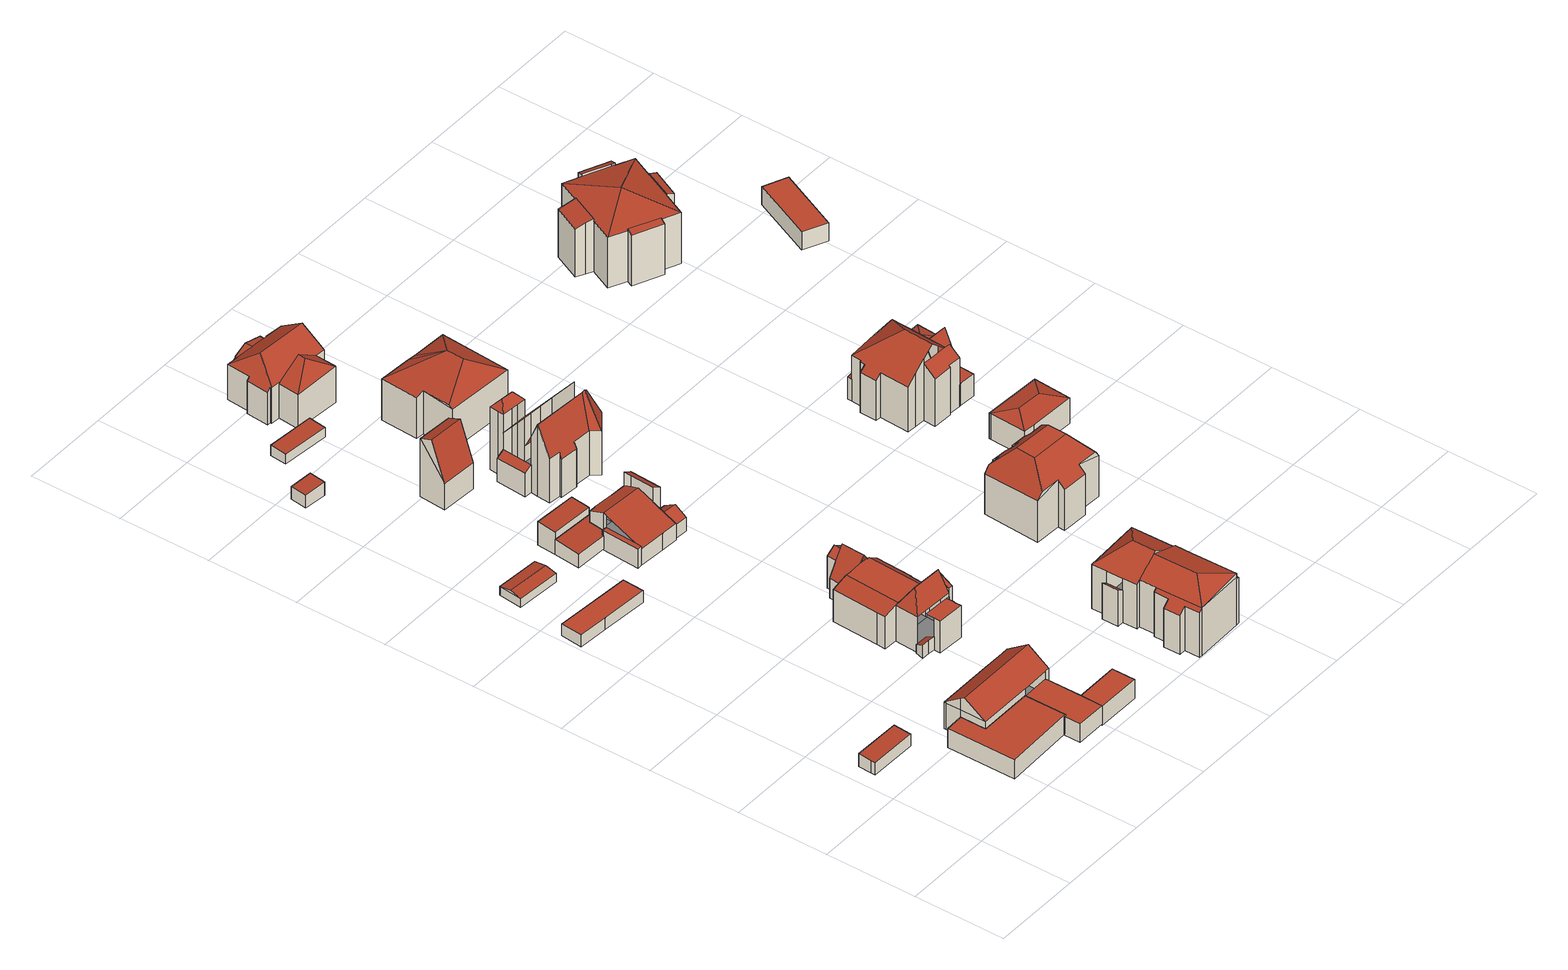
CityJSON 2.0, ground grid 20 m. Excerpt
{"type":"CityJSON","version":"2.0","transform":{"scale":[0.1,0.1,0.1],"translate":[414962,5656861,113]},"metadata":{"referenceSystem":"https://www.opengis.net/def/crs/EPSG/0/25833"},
"CityObjects":{
"building1":{"type":"Building","attributes":{"Dachtyp_tdc":"tdcPolyFlatRoof","Gemeindeschluessel":14612000,"Dachneigung":4.17,"QualitaetDacherkennung":68,"Geometrietyp2DReferenz":"3000","measuredHeight":3,"function":"31001_9998","roofType":"2100"},"geometry":[{"type":"Solid","lod":"2","boundaries":[[[[0,1,2,3]],[[1,4,5,2]],[[4,6,7,5]],[[6,8,9,7]],[[8,0,3,9]],[[8,6,4,1,0]],[[3,2,5,7,9]]]],"semantics":{"surfaces":[{"type":"WallSurface"},{"type":"RoofSurface"},{"type":"GroundSurface"}],"values":[[0,0,0,0,0,1,2]]}}]},
"building2":{"type":"Building","attributes":{"Dachtyp_tdc":"tdcPolyFlatRoof","Gemeindeschluessel":14612000,"Dachneigung":0,"QualitaetDacherkennung":62,"Geometrietyp2DReferenz":"3000","measuredHeight":4.45,"function":"31001_9998","roofType":"1000"},"geometry":[{"type":"Solid","lod":"2","boundaries":[[[[10,11,12,13]],[[11,14,15,12]],[[14,16,17,15]],[[16,18,19,17]],[[18,20,21,19]],[[20,22,23,21]],[[22,10,13,23]],[[22,20,18,16,14,11,10]],[[13,12,15,17,19,21,23]]]],"semantics":{"surfaces":[{"type":"WallSurface"},{"type":"RoofSurface"},{"type":"GroundSurface"}],"values":[[0,0,0,0,0,0,0,1,2]]}}]},
"building3":{"type":"Building","attributes":{"Gemeindeschluessel":14612000,"Geometrietyp2DReferenz":"3000","function":"31001_9998","roofType":"9999"},"children":["building3-1","building3-2"]},
"building3-1":{"type":"BuildingPart","attributes":{"Dachtyp_tdc":"tdcGableRoof","Dachneigung":34.93,"QualitaetDacherkennung":64,"Geometrietyp2DReferenz":"3000","measuredHeight":9.46,"roofType":"3100"},"parents":["building3"],"geometry":[{"type":"MultiSurface","lod":"2","boundaries":[[[24,25,26,27]],[[25,28,26]],[[29,30,31]],[[29,32,33,30]],[[32,34,35,33]],[[34,36,37,35]],[[36,38,39,37]],[[38,40,41,39]],[[40,42,43,41]],[[42,44,45,43]],[[44,24,27,45]],[[44,42,40,38,46,47,48,49]],[[25,24,49,48,32,29]],[[32,48,47,34]],[[44,49,24]],[[34,47,46,36]],[[36,46,38]],[[27,26,30,33,35,37,39,41,43,45]]],"semantics":{"surfaces":[{"type":"WallSurface"},{"type":"RoofSurface"},{"type":"GroundSurface"}],"values":[0,0,0,0,0,0,0,0,0,0,0,1,1,0,0,0,0,2]}}]},
"building3-2":{"type":"BuildingPart","attributes":{"Dachtyp_tdc":"tdcPolyFlatRoof","Dachneigung":0,"QualitaetDacherkennung":93,"Geometrietyp2DReferenz":"3000","measuredHeight":4.27,"roofType":"1000"},"parents":["building3"],"geometry":[{"type":"MultiSurface","lod":"2","boundaries":[[[28,50,51,26]],[[50,52,53,51]],[[52,54,55,53]],[[54,56,57,55]],[[56,58,59,57]],[[58,31,30,59]],[[31,58,56,54,52,50,28]],[[26,51,53,55,57,59,30]]],"semantics":{"surfaces":[{"type":"WallSurface"},{"type":"RoofSurface"},{"type":"GroundSurface"}],"values":[0,0,0,0,0,0,1,2]}}]},
"building4":{"type":"Building","attributes":{"Dachtyp_tdc":"tdcPolyFlatRoof","Gemeindeschluessel":14612000,"Dachneigung":0,"QualitaetDacherkennung":87,"Geometrietyp2DReferenz":"3000","measuredHeight":2.69,"function":"31001_9998","roofType":"1000"},"geometry":[{"type":"Solid","lod":"2","boundaries":[[[[60,61,62,63]],[[61,64,65,62]],[[64,66,67,65]],[[66,68,69,67]],[[68,60,63,69]],[[68,66,64,61,60]],[[63,62,65,67,69]]]],"semantics":{"surfaces":[{"type":"WallSurface"},{"type":"RoofSurface"},{"type":"GroundSurface"}],"values":[[0,0,0,0,0,1,2]]}}]},
"building5":{"type":"Building","attributes":{"Dachtyp_tdc":"tdcGableRoof","Gemeindeschluessel":14612000,"Dachneigung":10.11,"QualitaetDacherkennung":82,"Geometrietyp2DReferenz":"3000","measuredHeight":2.46,"function":"31001_9998","roofType":"3100"},"geometry":[{"type":"Solid","lod":"2","boundaries":[[[[70,71,72,73]],[[71,74,75,72]],[[74,76,77,75]],[[76,70,73,77]],[[74,71,78]],[[70,76,79]],[[71,70,79,78]],[[76,74,78,79]],[[73,72,75,77]]]],"semantics":{"surfaces":[{"type":"WallSurface"},{"type":"RoofSurface"},{"type":"GroundSurface"}],"values":[[0,0,0,0,0,0,1,1,2]]}}]},
"building6":{"type":"Building","attributes":{"Dachtyp_tdc":"tdcPolyFlatRoof","Gemeindeschluessel":14612000,"Dachneigung":0,"QualitaetDacherkennung":85,"Geometrietyp2DReferenz":"3000","measuredHeight":4.38,"function":"31001_9998","roofType":"1000"},"geometry":[{"type":"Solid","lod":"2","boundaries":[[[[80,81,82,83]],[[81,84,85,82]],[[84,86,87,85]],[[86,80,83,87]],[[86,84,81,80]],[[83,82,85,87]]]],"semantics":{"surfaces":[{"type":"WallSurface"},{"type":"RoofSurface"},{"type":"GroundSurface"}],"values":[[0,0,0,0,1,2]]}}]},
"building7":{"type":"Building","attributes":{"Dachtyp_tdc":"tdcPolyFlatRoof","Gemeindeschluessel":14612000,"Dachneigung":3.57,"QualitaetDacherkennung":89,"Geometrietyp2DReferenz":"3000","measuredHeight":3.24,"function":"31001_9998","roofType":"2100"},"geometry":[{"type":"Solid","lod":"2","boundaries":[[[[88,89,90,91]],[[89,92,93,90]],[[92,94,95,93]],[[94,88,91,95]],[[94,92,89,88]],[[91,90,93,95]]]],"semantics":{"surfaces":[{"type":"WallSurface"},{"type":"RoofSurface"},{"type":"GroundSurface"}],"values":[[0,0,0,0,1,2]]}}]},
"building8":{"type":"Building","attributes":{"Gemeindeschluessel":14612000,"Geometrietyp2DReferenz":"3000","function":"31001_9998","roofType":"9999"},"children":["building8-1","building8-2","building8-3","building8-4","building8-5","building8-6","building8-7"]},
"building8-1":{"type":"BuildingPart","attributes":{"Dachtyp_tdc":"tdcCutGableRoof","Dachneigung":1.58,"QualitaetDacherkennung":34,"Geometrietyp2DReferenz":"3000","measuredHeight":8.69,"roofType":"9999"},"parents":["building8"],"geometry":[{"type":"MultiSurface","lod":"2","boundaries":[[[96,97,98,99,100]],[[97,101,102,98]],[[101,103,104,102]],[[105,106,107,108]],[[105,109,110,106]],[[109,111,112,110]],[[111,113,114,112]],[[113,115,116,117,114]],[[113,111,109,105,108,118]],[[119,120,121,103,101,97,96,122]],[[118,119,122,123,124,115,113]],[[99,98,102,104,125,126,127,107,106,110,112,114,117,128]]],"semantics":{"surfaces":[{"type":"WallSurface"},{"type":"RoofSurface"},{"type":"GroundSurface"}],"values":[0,0,0,0,0,0,0,0,1,1,1,2]}}]},
"building8-2":{"type":"BuildingPart","attributes":{"Dachtyp_tdc":"tdcGableRoof","Dachneigung":57.01,"QualitaetDacherkennung":62,"Geometrietyp2DReferenz":"3000","measuredHeight":10.15,"roofType":"3100"},"parents":["building8"],"geometry":[{"type":"MultiSurface","lod":"2","boundaries":[[[116,124,129,130,131,132,133]],[[130,129,123,134,100,135,136,137,138,139]],[[140,137,136]],[[133,132,141]],[[142,143,144,145,146,99,128,117]],[[133,141,143,142]],[[140,136,145,144]],[[136,135,146,145]],[[135,100,99,146]],[[116,133,142,117]]],"semantics":{"surfaces":[{"type":"RoofSurface"},{"type":"WallSurface"},{"type":"GroundSurface"}],"values":[0,0,1,1,2,1,1,1,1,1]}}]},
"building8-3":{"type":"BuildingPart","attributes":{"Dachtyp_tdc":"tdcPolyFlatRoof","Dachneigung":0,"QualitaetDacherkennung":58,"Geometrietyp2DReferenz":"3000","measuredHeight":7.37,"roofType":"1000"},"parents":["building8"],"geometry":[{"type":"MultiSurface","lod":"2","boundaries":[[[147,148,149,150]],[[148,151,152,149]],[[151,153,154,152]],[[153,155,156,154]],[[155,157,158,156]],[[157,159,160,158]],[[159,161,162,163,160]],[[159,157,155,153,151,148,147,151,164,161]],[[163,165,152,150,149,152,154,156,158,160]]],"semantics":{"surfaces":[{"type":"WallSurface"},{"type":"RoofSurface"},{"type":"GroundSurface"}],"values":[0,0,0,0,0,0,0,1,2]}}]},
"building8-4":{"type":"BuildingPart","attributes":{"Dachtyp_tdc":"tdcGableRoof","Dachneigung":46.17,"QualitaetDacherkennung":55,"Geometrietyp2DReferenz":"3000","measuredHeight":10.86,"roofType":"3100"},"parents":["building8"],"geometry":[{"type":"MultiSurface","lod":"2","boundaries":[[[166,167,168,104,103]],[[167,169,170,168]],[[169,171,172,170]],[[171,173,149,172]],[[169,167,166,174,175]],[[175,176,173,171,169]],[[177,125,104,168,170,172,149,150]]],"semantics":{"surfaces":[{"type":"WallSurface"},{"type":"RoofSurface"},{"type":"GroundSurface"}],"values":[0,0,0,0,1,1,2]}}]},
"building8-5":{"type":"BuildingPart","attributes":{"Dachtyp_tdc":"tdcPolyFlatRoof","Dachneigung":29.43,"QualitaetDacherkennung":33,"Geometrietyp2DReferenz":"3000","measuredHeight":3,"roofType":"2100"},"parents":["building8"],"geometry":[{"type":"MultiSurface","lod":"2","boundaries":[[[162,178,179,163]],[[178,180,181,179]],[[180,182,183,181]],[[182,184,185,183]],[[186,184,182,180,178,162]],[[163,179,181,183,185,165]]],"semantics":{"surfaces":[{"type":"WallSurface"},{"type":"RoofSurface"},{"type":"GroundSurface"}],"values":[0,0,0,0,1,2]}}]},
"building8-6":{"type":"BuildingPart","attributes":{"Dachtyp_tdc":"tdcGableRoof","Dachneigung":37.96,"QualitaetDacherkennung":76,"Geometrietyp2DReferenz":"3000","measuredHeight":8.89,"roofType":"3100"},"parents":["building8"],"geometry":[{"type":"MultiSurface","lod":"2","boundaries":[[[187,188,189,143,141,132]],[[188,190,191,189]],[[190,192,137,140,144,191]],[[190,188,193]],[[188,187,131,194,193]],[[192,190,193,194,139]],[[143,189,191,144]]],"semantics":{"surfaces":[{"type":"WallSurface"},{"type":"RoofSurface"},{"type":"GroundSurface"}],"values":[0,0,0,0,1,1,2]}}]},
"building8-7":{"type":"BuildingPart","attributes":{"Dachtyp_tdc":"tdcFreeFormRoof","Dachneigung":57.65,"QualitaetDacherkennung":42,"Geometrietyp2DReferenz":"3000","measuredHeight":12.32,"roofType":"5000"},"parents":["building8"],"geometry":[{"type":"MultiSurface","lod":"2","boundaries":[[[195,108,107,185,184]],[[196,197,174,198,120,199,200,108]],[[196,108,195]],[[197,196,195,201,176]],[[185,107,127,126,125,177,150,152,165]]],"semantics":{"surfaces":[{"type":"WallSurface"},{"type":"RoofSurface"},{"type":"GroundSurface"}],"values":[0,1,1,1,2]}}]},
"building9":{"type":"Building","attributes":{"Dachtyp_tdc":"tdcPolyFlatRoof","Gemeindeschluessel":14612000,"Dachneigung":3.73,"QualitaetDacherkennung":80,"Geometrietyp2DReferenz":"3000","measuredHeight":3.45,"function":"31001_9998","roofType":"2100"},"geometry":[{"type":"Solid","lod":"2","boundaries":[[[[202,203,204,205]],[[203,206,207,204]],[[206,208,209,207]],[[208,210,211,209]],[[210,212,213,211]],[[212,214,215,213]],[[214,216,217,215]],[[216,202,205,217]],[[216,214,212,210,208,206,203,202]],[[205,204,207,209,211,213,215,217]]]],"semantics":{"surfaces":[{"type":"WallSurface"},{"type":"RoofSurface"},{"type":"GroundSurface"}],"values":[[0,0,0,0,0,0,0,0,1,2]]}}]},
"building10":{"type":"Building","attributes":{"Dachtyp_tdc":"tdcPolyFlatRoof","Gemeindeschluessel":14612000,"Dachneigung":4.4,"QualitaetDacherkennung":81,"Geometrietyp2DReferenz":"3000","measuredHeight":5.42,"function":"31001_9998","roofType":"2100"},"geometry":[{"type":"Solid","lod":"2","boundaries":[[[[218,219,220,221]],[[219,222,223,220]],[[222,224,225,223]],[[224,226,227,225]],[[226,218,221,227]],[[226,224,222,219,218]],[[221,220,223,225,227]]]],"semantics":{"surfaces":[{"type":"WallSurface"},{"type":"RoofSurface"},{"type":"GroundSurface"}],"values":[[0,0,0,0,0,1,2]]}}]},
"building11":{"type":"Building","attributes":{"Dachtyp_tdc":"tdcGableRoof","Gemeindeschluessel":14612000,"Dachneigung":69.95,"QualitaetDacherkennung":5,"Geometrietyp2DReferenz":"3000","measuredHeight":14.75,"function":"31001_9998","roofType":"3100"},"geometry":[{"type":"Solid","lod":"2","boundaries":[[[[228,229,230,231]],[[229,232,233,230]],[[232,234,235,233]],[[234,228,231,235]],[[232,229,236]],[[228,234,237]],[[229,228,237,236]],[[234,232,236,237]],[[231,230,233,235]]]],"semantics":{"surfaces":[{"type":"WallSurface"},{"type":"RoofSurface"},{"type":"GroundSurface"}],"values":[[0,0,0,0,0,0,1,1,2]]}}]},
"building12":{"type":"Building","attributes":{"Gemeindeschluessel":14612000,"Geometrietyp2DReferenz":"3000","function":"31001_9998","roofType":"9999"},"children":["building12-1","building12-2","building12-3","building12-4"]},
"building12-1":{"type":"BuildingPart","attributes":{"Dachtyp_tdc":"tdcPolyFlatRoof","Dachneigung":9.5,"QualitaetDacherkennung":57,"Geometrietyp2DReferenz":"3000","measuredHeight":3.45,"roofType":"2100"},"parents":["building12"],"geometry":[{"type":"MultiSurface","lod":"2","boundaries":[[[238,239,240,241]],[[242,243,244,245]],[[243,246,247,244]],[[246,238,241,247]],[[246,243,242,239,238]],[[241,240,245,244,247]]],"semantics":{"surfaces":[{"type":"WallSurface"},{"type":"RoofSurface"},{"type":"GroundSurface"}],"values":[0,0,0,0,1,2]}}]},
"building12-2":{"type":"BuildingPart","attributes":{"Dachtyp_tdc":"tdcPolyFlatRoof","Dachneigung":30.47,"QualitaetDacherkennung":80,"Geometrietyp2DReferenz":"3000","measuredHeight":9.43,"roofType":"2100"},"parents":["building12"],"geometry":[{"type":"MultiSurface","lod":"2","boundaries":[[[248,249,250,251,252]],[[253,254,255,256,257]],[[254,248,252,255]],[[254,253,249,248]],[[252,251,258,256,255]]],"semantics":{"surfaces":[{"type":"WallSurface"},{"type":"RoofSurface"},{"type":"GroundSurface"}],"values":[0,0,0,1,2]}}]},
"building12-3":{"type":"BuildingPart","attributes":{"Dachtyp_tdc":"tdcPolyFlatRoof","Dachneigung":0,"QualitaetDacherkennung":80,"Geometrietyp2DReferenz":"3000","measuredHeight":4.39,"roofType":"1000"},"parents":["building12"],"geometry":[{"type":"MultiSurface","lod":"2","boundaries":[[[259,260,261,262,263]],[[260,264,265,261]],[[264,266,267,265]],[[266,268,269,267]],[[266,264,260,259,270,268]],[[269,262,261,265,267]]],"semantics":{"surfaces":[{"type":"WallSurface"},{"type":"RoofSurface"},{"type":"GroundSurface"}],"values":[0,0,0,0,1,2]}}]},
"building12-4":{"type":"BuildingPart","attributes":{"Dachtyp_tdc":"tdcGableRoof","Dachneigung":21.69,"QualitaetDacherkennung":30,"Geometrietyp2DReferenz":"3000","measuredHeight":7.45,"roofType":"3100"},"parents":["building12"],"geometry":[{"type":"MultiSurface","lod":"2","boundaries":[[[271,272,273,274]],[[272,263,262,273]],[[275,276,277,269,268]],[[276,278,279,277]],[[278,280,245,279]],[[280,242,245]],[[281,257,256,240,239]],[[250,282,283,251]],[[282,271,274,283]],[[284,257,281,280,278,276]],[[276,275,270,263,272,271,282,250,284]],[[274,273,262,269,277,279,245,240,256,258,251,283]]],"semantics":{"surfaces":[{"type":"WallSurface"},{"type":"RoofSurface"},{"type":"GroundSurface"}],"values":[0,0,0,0,0,0,0,0,0,1,1,2]}}]},
"building13":{"type":"Building","attributes":{"Dachtyp_tdc":"tdcPolyFlatRoof","Gemeindeschluessel":14612000,"Dachneigung":3.1,"QualitaetDacherkennung":77,"Geometrietyp2DReferenz":"3000","measuredHeight":2.47,"function":"31001_9998","roofType":"2100"},"geometry":[{"type":"Solid","lod":"2","boundaries":[[[[285,286,287,288]],[[286,289,290,287]],[[289,291,292,290]],[[291,285,288,292]],[[291,289,286,285]],[[288,287,290,292]]]],"semantics":{"surfaces":[{"type":"WallSurface"},{"type":"RoofSurface"},{"type":"GroundSurface"}],"values":[[0,0,0,0,1,2]]}}]},
"building14":{"type":"Building","attributes":{"Dachtyp_tdc":"tdcFreeFormRoof","Gemeindeschluessel":14612000,"Dachneigung":33.37,"QualitaetDacherkennung":62,"Geometrietyp2DReferenz":"3000","measuredHeight":4.83,"function":"31001_9998","roofType":"5000"},"geometry":[{"type":"Solid","lod":"2","boundaries":[[[[293,294,251,283]],[[294,295,252,251]],[[295,296,297,252]],[[296,298,299,297]],[[298,293,283,299]],[[298,300,301,293]],[[300,296,295,294,301]],[[294,293,301]],[[298,296,300]],[[283,251,252,297,299]]]],"semantics":{"surfaces":[{"type":"WallSurface"},{"type":"RoofSurface"},{"type":"GroundSurface"}],"values":[[0,0,0,0,0,1,1,0,0,2]]}}]},
"building15":{"type":"Building","attributes":{"Gemeindeschluessel":14612000,"Geometrietyp2DReferenz":"3000","function":"31001_9998","roofType":"9999"},"children":["building15-1","building15-2","building15-3","building15-4"]},
"building15-1":{"type":"BuildingPart","attributes":{"Dachtyp_tdc":"tdcFreeFormRoof","Dachneigung":48.86,"QualitaetDacherkennung":4,"Geometrietyp2DReferenz":"3000","measuredHeight":16.45,"roofType":"5000"},"parents":["building15"],"geometry":[{"type":"MultiSurface","lod":"2","boundaries":[[[302,303,304,305]],[[303,306,307,304]],[[306,308,309,307]],[[308,310,311,312,309]],[[313,314,315]],[[313,302,305,314]],[[310,308,306,316]],[[306,303,317,316]],[[303,302,313,317]],[[313,310,316,317]],[[305,304,307,309,312,314]]],"semantics":{"surfaces":[{"type":"WallSurface"},{"type":"RoofSurface"},{"type":"GroundSurface"}],"values":[0,0,0,0,0,0,1,1,1,1,2]}}]},
"building15-2":{"type":"BuildingPart","attributes":{"Dachtyp_tdc":"tdcPolyFlatRoof","Dachneigung":51.3,"QualitaetDacherkennung":57,"Geometrietyp2DReferenz":"3000","measuredHeight":17.12,"roofType":"2100"},"parents":["building15"],"geometry":[{"type":"MultiSurface","lod":"2","boundaries":[[[311,318,319,312]],[[318,320,321,319]],[[320,322,323,321]],[[322,324,325,326,323]],[[324,322,320,318,311,315,327]],[[328,314,312,319,321,323,326]]],"semantics":{"surfaces":[{"type":"WallSurface"},{"type":"RoofSurface"},{"type":"GroundSurface"}],"values":[0,0,0,0,1,2]}}]},
"building15-3":{"type":"BuildingPart","attributes":{"Dachtyp_tdc":"tdcFreeFormRoof","Dachneigung":65.91,"QualitaetDacherkennung":10,"Geometrietyp2DReferenz":"3000","measuredHeight":17.34,"roofType":"5000"},"parents":["building15"],"geometry":[{"type":"MultiSurface","lod":"2","boundaries":[[[329,330,331,332]],[[330,333,334,331]],[[333,335,336,334]],[[335,337,338,339,336]],[[325,340,341,326]],[[340,342,343,341]],[[342,344,345,343]],[[344,346,347,345]],[[346,348,349,347]],[[348,350,351,349]],[[350,329,332,351]],[[346,344,352,353]],[[344,342,354,352]],[[342,340,354]],[[340,325,355,337,335,353,352,354]],[[335,333,330,329,350,348,346,353]],[[332,331,334,336,339,328,326,341,343,345,347,349,351]]],"semantics":{"surfaces":[{"type":"WallSurface"},{"type":"RoofSurface"},{"type":"GroundSurface"}],"values":[0,0,0,0,0,0,0,0,0,0,0,1,1,1,1,1,2]}}]},
"building15-4":{"type":"BuildingPart","attributes":{"Dachtyp_tdc":"tdcPolyFlatRoof","Dachneigung":30.26,"QualitaetDacherkennung":50,"Geometrietyp2DReferenz":"3000","measuredHeight":6.43,"roofType":"2100"},"parents":["building15"],"geometry":[{"type":"MultiSurface","lod":"2","boundaries":[[[356,357,358,359]],[[357,360,361,358]],[[360,362,314,361]],[[338,356,359,339]],[[338,363,362,360,357,356]],[[359,358,361,314,328,339]]],"semantics":{"surfaces":[{"type":"WallSurface"},{"type":"RoofSurface"},{"type":"GroundSurface"}],"values":[0,0,0,0,1,2]}}]},
"building16":{"type":"Building","attributes":{"Gemeindeschluessel":14612000,"Geometrietyp2DReferenz":"3000","function":"31001_9998","roofType":"9999"},"children":["building16-1","building16-2","building16-3","building16-4","building16-5"]},
"building16-1":{"type":"BuildingPart","attributes":{"Dachtyp_tdc":"tdcPolyFlatRoof","Dachneigung":37.05,"QualitaetDacherkennung":36,"Geometrietyp2DReferenz":"3000","measuredHeight":8.45,"roofType":"2100"},"parents":["building16"],"geometry":[{"type":"MultiSurface","lod":"2","boundaries":[[[364,365,366,367]],[[368,369,370,371]],[[369,364,367,370]],[[369,368,365,364]],[[367,366,371,370]]],"semantics":{"surfaces":[{"type":"WallSurface"},{"type":"RoofSurface"},{"type":"GroundSurface"}],"values":[0,0,0,1,2]}}]},
"building16-2":{"type":"BuildingPart","attributes":{"Dachtyp_tdc":"tdcFreeFormRoof","Dachneigung":55.13,"QualitaetDacherkennung":85,"Geometrietyp2DReferenz":"3000","measuredHeight":11.11,"roofType":"5000"},"parents":["building16"],"geometry":[{"type":"MultiSurface","lod":"2","boundaries":[[[372,373,374,375]],[[373,376,377,374]],[[376,378,379,377]],[[380,378,376]],[[381,380,376,373]],[[381,373,372]],[[380,381,372,378]],[[375,374,377,379]]],"semantics":{"surfaces":[{"type":"WallSurface"},{"type":"RoofSurface"},{"type":"GroundSurface"}],"values":[0,0,0,1,1,1,1,2]}}]},
"building16-3":{"type":"BuildingPart","attributes":{"Dachtyp_tdc":"tdcHipAndGableRoof","Dachneigung":18.75,"QualitaetDacherkennung":41,"Geometrietyp2DReferenz":"3000","measuredHeight":14.07,"roofType":"5000"},"parents":["building16"],"geometry":[{"type":"MultiSurface","lod":"2","boundaries":[[[382,383,372,375,384]],[[385,386,387,379,378]],[[388,389,390,391,392]],[[386,393,394]],[[395,396,397,398,399,394,393]],[[392,386,394,399,400,388]],[[401,396,382]],[[382,396,395,383]],[[383,395,393,385]],[[385,393,386]],[[375,379,387,391,390,402,384]]],"semantics":{"surfaces":[{"type":"WallSurface"},{"type":"RoofSurface"},{"type":"GroundSurface"}],"values":[0,0,0,1,1,1,0,0,0,0,2]}}]},
"building16-4":{"type":"BuildingPart","attributes":{"Dachtyp_tdc":"tdcHipAndGableRoof","Dachneigung":28.61,"QualitaetDacherkennung":52,"Geometrietyp2DReferenz":"3000","measuredHeight":14.54,"roofType":"5000"},"parents":["building16"],"geometry":[{"type":"MultiSurface","lod":"2","boundaries":[[[389,403,404,390]],[[403,405,406,404]],[[405,407,371,406]],[[407,368,371]],[[408,366,365]],[[408,409,410,366]],[[409,411,412,410]],[[411,413,414,412]],[[413,401,384,414]],[[401,382,384]],[[411,409,415]],[[409,408,407,405,403,389,416,400,417,415]],[[417,397,401,413,411,415]],[[402,390,404,406,371,366,410,412,414,384]]],"semantics":{"surfaces":[{"type":"WallSurface"},{"type":"RoofSurface"},{"type":"GroundSurface"}],"values":[0,0,0,0,0,0,0,0,0,0,1,1,1,2]}}]},
"building16-5":{"type":"BuildingPart","attributes":{"Dachtyp_tdc":"tdcPolyFlatRoof","Dachneigung":41.8,"QualitaetDacherkennung":36,"Geometrietyp2DReferenz":"3000","measuredHeight":10.97,"roofType":"2100"},"parents":["building16"],"geometry":[{"type":"MultiSurface","lod":"2","boundaries":[[[418,419,420,421]],[[419,422,423,420]],[[422,392,391,423]],[[386,424,425,387]],[[424,426,427,425]],[[426,428,429,427]],[[428,418,421,429]],[[428,426,424,386,392,422,419,418]],[[421,420,423,391,387,425,427,429]]],"semantics":{"surfaces":[{"type":"WallSurface"},{"type":"RoofSurface"},{"type":"GroundSurface"}],"values":[0,0,0,0,0,0,0,1,2]}}]},
"building17":{"type":"Building","attributes":{"Gemeindeschluessel":14612000,"Geometrietyp2DReferenz":"3000","function":"31001_9998","roofType":"9999"},"children":["building17-1","building17-2","building17-3"]},
"building17-1":{"type":"BuildingPart","attributes":{"Dachtyp_tdc":"tdcHipAndGableRoof","Dachneigung":47.36,"QualitaetDacherkennung":45,"Geometrietyp2DReferenz":"3000","measuredHeight":11.51,"roofType":"5000"},"parents":["building17"],"geometry":[{"type":"MultiSurface","lod":"2","boundaries":[[[430,431,432,433,434]],[[431,435,436,432]],[[435,437,438,436]],[[437,439,440,438]],[[437,435,441]],[[435,431,430,442,441]],[[442,443,439,437,441]],[[444,433,432,436,438,440]]],"semantics":{"surfaces":[{"type":"WallSurface"},{"type":"RoofSurface"},{"type":"GroundSurface"}],"values":[0,0,0,0,1,1,1,2]}}]},
"building17-2":{"type":"BuildingPart","attributes":{"Dachtyp_tdc":"tdcHipAndGableRoof","Dachneigung":33.15,"QualitaetDacherkennung":59,"Geometrietyp2DReferenz":"3000","measuredHeight":11.71,"roofType":"5000"},"parents":["building17"],"geometry":[{"type":"MultiSurface","lod":"2","boundaries":[[[445,446,447,448,449]],[[446,450,451,447]],[[450,452,453,451]],[[452,454,455,453]],[[454,456,457,455]],[[456,458,459,457]],[[458,434,433,459]],[[460,440,439]],[[460,461,462,440]],[[461,463,464,462]],[[463,465,466,464]],[[465,467,468,466]],[[467,469,470,468]],[[469,471,472,470]],[[471,473,474,472]],[[473,475,474]],[[471,469,467,465,463,461,476]],[[461,460,443,477,434,458,456,454,476]],[[454,452,450,446,445,478,479,480,473,471,476]],[[448,447,451,453,455,457,459,433,444,440,462,464,466,468,470,472,474,481]]],"semantics":{"surfaces":[{"type":"WallSurface"},{"type":"RoofSurface"},{"type":"GroundSurface"}],"values":[0,0,0,0,0,0,0,0,0,0,0,0,0,0,0,0,1,1,1,2]}}]},
"building17-3":{"type":"BuildingPart","attributes":{"Dachtyp_tdc":"tdcGableRoof","Dachneigung":33.31,"QualitaetDacherkennung":34,"Geometrietyp2DReferenz":"3000","measuredHeight":8.29,"roofType":"3100"},"parents":["building17"],"geometry":[{"type":"MultiSurface","lod":"2","boundaries":[[[482,483,484,485]],[[483,486,447,484]],[[486,449,448,447]],[[482,487,488,489,475,480,490]],[[490,478,449,486,483,482]],[[448,481,474,491,492,493,485,484,447]],[[487,482,485,493]],[[475,489,491,474]],[[489,488,492,491]],[[488,487,493,492]]],"semantics":{"surfaces":[{"type":"WallSurface"},{"type":"RoofSurface"},{"type":"GroundSurface"}],"values":[0,0,0,1,1,2,0,0,0,0]}}]},
"building18":{"type":"Building","attributes":{"Dachtyp_tdc":"tdcFreeFormRoof","Gemeindeschluessel":14612000,"Dachneigung":13.98,"QualitaetDacherkennung":54,"Geometrietyp2DReferenz":"3000","measuredHeight":12.31,"function":"31001_9998","roofType":"5000"},"geometry":[{"type":"Solid","lod":"2","boundaries":[[[[494,495,496,497]],[[495,498,499,496]],[[498,500,501,499]],[[500,502,503,501]],[[502,504,505,503]],[[504,506,507,505]],[[506,508,509,507]],[[508,494,497,509]],[[506,510,511,508]],[[502,512,504]],[[500,512,502]],[[498,512,500]],[[506,504,512,510]],[[510,512,498,495,494,511]],[[494,508,511]],[[497,496,499,501,503,505,507,509]]]],"semantics":{"surfaces":[{"type":"WallSurface"},{"type":"RoofSurface"},{"type":"GroundSurface"}],"values":[[0,0,0,0,0,0,0,0,1,1,1,1,1,1,0,2]]}}]},
"building19":{"type":"Building","attributes":{"Dachtyp_tdc":"tdcFreeFormRoof","Gemeindeschluessel":14612000,"Dachneigung":44.95,"QualitaetDacherkennung":53,"Geometrietyp2DReferenz":"3000","measuredHeight":14.84,"function":"31001_9998","roofType":"5000"},"geometry":[{"type":"Solid","lod":"2","boundaries":[[[[513,514,515,516]],[[514,517,518,515]],[[519,520,521,522]],[[520,523,524,521]],[[523,525,526,524]],[[525,527,528,526]],[[527,529,530,528]],[[529,531,532,530]],[[531,533,534,532]],[[533,535,536,534]],[[535,537,538,536]],[[537,513,516,538]],[[539,540,514,513,537,535,533,531,529,527,525,541,542]],[[543,517,540,539,544,545,546]],[[547,548,545,544,549,550,519,551]],[[550,549,542,541,523,520]],[[544,539,542,549]],[[517,514,540]],[[548,546,545]],[[520,519,550]],[[525,523,541]],[[516,515,518,552,553,554,555,556,522,521,524,526,528,530,532,534,536,538]],[[517,543,552,518]],[[543,546,553,552]],[[546,548,554,553]],[[548,547,555,554]],[[547,551,556,555]],[[551,519,522,556]]]],"semantics":{"surfaces":[{"type":"WallSurface"},{"type":"RoofSurface"},{"type":"GroundSurface"}],"values":[[0,0,0,0,0,0,0,0,0,0,0,0,1,1,1,1,1,0,0,0,0,2,0,0,0,0,0,0]]}}]},
"building20":{"type":"Building","attributes":{"Dachtyp_tdc":"tdcFreeFormRoof","Gemeindeschluessel":14612000,"Dachneigung":14.95,"QualitaetDacherkennung":86,"Geometrietyp2DReferenz":"3000","measuredHeight":6.98,"function":"31001_9998","roofType":"5000"},"geometry":[{"type":"Solid","lod":"2","boundaries":[[[[557,558,559,560,561]],[[562,563,564]],[[565,566,567,568,569,570]],[[560,563,566,565]],[[563,562,567,566]],[[562,571,568,567]],[[571,557,569,568]],[[557,561,570,569]],[[561,560,565,570]],[[557,571,558]],[[559,564,563,560]],[[559,558,571,562,564]]]],"semantics":{"surfaces":[{"type":"RoofSurface"},{"type":"WallSurface"},{"type":"GroundSurface"}],"values":[[0,1,2,1,1,1,1,1,1,0,0,0]]}}]},
"building21":{"type":"Building","attributes":{"Gemeindeschluessel":14612000,"Geometrietyp2DReferenz":"3000","function":"31001_9998","roofType":"9999"},"children":["building21-1","building21-2","building21-3","building21-4"]},
"building21-1":{"type":"BuildingPart","attributes":{"Dachtyp_tdc":"tdcGableRoof","Dachneigung":10.44,"QualitaetDacherkennung":43,"Geometrietyp2DReferenz":"3000","measuredHeight":5.77,"roofType":"3100"},"parents":["building21"],"geometry":[{"type":"MultiSurface","lod":"2","boundaries":[[[572,573,574,575]],[[573,576,577,574]],[[576,578,579,577]],[[576,573,580]],[[573,572,581,580]],[[578,576,580,581]],[[575,574,577,579]]],"semantics":{"surfaces":[{"type":"WallSurface"},{"type":"RoofSurface"},{"type":"GroundSurface"}],"values":[0,0,0,0,1,1,2]}}]},
"building21-2":{"type":"BuildingPart","attributes":{"Dachtyp_tdc":"tdcPolyFlatRoof","Dachneigung":0,"QualitaetDacherkennung":56,"Geometrietyp2DReferenz":"3000","measuredHeight":5.14,"roofType":"1000"},"parents":["building21"],"geometry":[{"type":"MultiSurface","lod":"2","boundaries":[[[582,583,584,585]],[[583,586,587,584]],[[586,588,589,587]],[[590,582,585,591]],[[590,592,588,586,583,582]],[[585,584,587,589,593,591]]],"semantics":{"surfaces":[{"type":"WallSurface"},{"type":"RoofSurface"},{"type":"GroundSurface"}],"values":[0,0,0,0,1,2]}}]},
"building21-3":{"type":"BuildingPart","attributes":{"Dachtyp_tdc":"tdcPolyFlatRoof","Dachneigung":39.39,"QualitaetDacherkennung":58,"Geometrietyp2DReferenz":"3000","measuredHeight":13.24,"roofType":"2100"},"parents":["building21"],"geometry":[{"type":"MultiSurface","lod":"2","boundaries":[[[594,595,596,589,588]],[[595,597,598,596]],[[597,599,600,598]],[[599,601,602,600]],[[603,604,605,601,599,597,595,594]],[[589,596,598,600,602,606,593]]],"semantics":{"surfaces":[{"type":"WallSurface"},{"type":"RoofSurface"},{"type":"GroundSurface"}],"values":[0,0,0,0,1,2]}}]},
"building21-4":{"type":"BuildingPart","attributes":{"Dachtyp_tdc":"tdcHipAndGableRoof","Dachneigung":41.68,"QualitaetDacherkennung":50,"Geometrietyp2DReferenz":"3000","measuredHeight":16.39,"roofType":"5000"},"parents":["building21"],"geometry":[{"type":"MultiSurface","lod":"2","boundaries":[[[607,608,609,602,601]],[[608,610,611,609]],[[610,612,613,611]],[[612,614,615,613]],[[614,616,617,615]],[[616,618,619,617]],[[618,620,621,619]],[[620,622,623,621]],[[622,624,572,575,623]],[[625,626,627,579,578]],[[626,628,629,627]],[[628,630,631,629]],[[630,632,633,631]],[[632,634,590,591,633]],[[628,626,625,624,635]],[[624,622,620,618,616,614,612,610,608,607,636,635]],[[636,604,637,634,632,630,628,635]],[[591,593,606,602,609,611,613,615,617,619,621,623,575,579,627,629,631,633]]],"semantics":{"surfaces":[{"type":"WallSurface"},{"type":"RoofSurface"},{"type":"GroundSurface"}],"values":[0,0,0,0,0,0,0,0,0,0,0,0,0,0,1,1,1,2]}}]},
"building22":{"type":"Building","attributes":{"Dachtyp_tdc":"tdcFreeFormRoof","Gemeindeschluessel":14612000,"Dachneigung":68.66,"QualitaetDacherkennung":8,"Geometrietyp2DReferenz":"3000","measuredHeight":10.75,"function":"31001_9998","roofType":"5000"},"geometry":[{"type":"Solid","lod":"2","boundaries":[[[[638,639,640,641]],[[639,642,643,640]],[[642,644,645,643]],[[644,646,647,645]],[[646,638,641,647]],[[648,646,644,649]],[[639,638,648,649,642]],[[638,646,648]],[[644,642,649]],[[641,640,643,645,647]]]],"semantics":{"surfaces":[{"type":"WallSurface"},{"type":"RoofSurface"},{"type":"GroundSurface"}],"values":[[0,0,0,0,0,1,1,0,0,2]]}}]},
"building23":{"type":"Building","attributes":{"Dachtyp_tdc":"tdcFreeFormRoof","Gemeindeschluessel":14612000,"Dachneigung":17.69,"QualitaetDacherkennung":25,"Geometrietyp2DReferenz":"3000","measuredHeight":5.79,"function":"31001_9998","roofType":"5000"},"geometry":[{"type":"Solid","lod":"2","boundaries":[[[[650,651,652,647]],[[651,653,645,652]],[[653,654,655,645]],[[654,656,657,655]],[[656,658,659,657]],[[658,660,661,659]],[[660,662,663,661]],[[662,664,665,663]],[[664,666,667,665]],[[666,650,647,667]],[[662,660,658,656,654,653,668]],[[653,651,650,666,669,668]],[[666,664,669]],[[664,662,668,669]],[[647,652,645,655,657,659,661,663,665,667]]]],"semantics":{"surfaces":[{"type":"WallSurface"},{"type":"RoofSurface"},{"type":"GroundSurface"}],"values":[[0,0,0,0,0,0,0,0,0,0,1,1,1,1,2]]}}]},
"building24":{"type":"Building","attributes":{"Gemeindeschluessel":14612000,"Geometrietyp2DReferenz":"3000","function":"31001_9998","roofType":"9999"},"children":["building24-1","building24-2","building24-3","building24-4","building24-5"]},
"building24-1":{"type":"BuildingPart","attributes":{"Dachtyp_tdc":"tdcPolyFlatRoof","Dachneigung":18.73,"QualitaetDacherkennung":47,"Geometrietyp2DReferenz":"3000","measuredHeight":12.23,"roofType":"2100"},"parents":["building24"],"geometry":[{"type":"MultiSurface","lod":"2","boundaries":[[[670,671,672,673]],[[671,674,675,672]],[[674,676,677,675]],[[676,678,679,680,677]],[[678,676,674,671,670]],[[672,675,677,680]]],"semantics":{"surfaces":[{"type":"WallSurface"},{"type":"RoofSurface"},{"type":"GroundSurface"}],"values":[0,0,0,0,1,2]}}]},
"building24-2":{"type":"BuildingPart","attributes":{"Dachtyp_tdc":"tdcTentRoof","Dachneigung":17.89,"QualitaetDacherkennung":65,"Geometrietyp2DReferenz":"3000","measuredHeight":14.18,"roofType":"3500"},"parents":["building24"],"geometry":[{"type":"MultiSurface","lod":"2","boundaries":[[[681,682,683,684]],[[682,685,686,683]],[[687,688,689,690]],[[688,673,672,689]],[[679,691,692,680]],[[691,693,694,692]],[[695,696,697,698]],[[696,699,700,697]],[[688,687,685,682,701]],[[691,679,673,688,701]],[[696,695,693,691,701]],[[682,681,699,696,701]],[[684,683,686,690,689,672,680,692,694,698,697,700]]],"semantics":{"surfaces":[{"type":"WallSurface"},{"type":"RoofSurface"},{"type":"GroundSurface"}],"values":[0,0,0,0,0,0,0,0,1,1,1,1,2]}}]},
"building24-3":{"type":"BuildingPart","attributes":{"Dachtyp_tdc":"tdcPolyFlatRoof","Dachneigung":17.29,"QualitaetDacherkennung":48,"Geometrietyp2DReferenz":"3000","measuredHeight":12.21,"roofType":"2100"},"parents":["building24"],"geometry":[{"type":"MultiSurface","lod":"2","boundaries":[[[702,686,685]],[[702,703,704,686]],[[703,705,706,704]],[[705,707,708,706]],[[707,709,710,708]],[[709,711,690,710]],[[711,687,690]],[[709,707,705,703,702,711]],[[686,704,706,708,710,690]]],"semantics":{"surfaces":[{"type":"WallSurface"},{"type":"RoofSurface"},{"type":"GroundSurface"}],"values":[0,0,0,0,0,0,0,1,2]}}]},
"building24-4":{"type":"BuildingPart","attributes":{"Dachtyp_tdc":"tdcPolyFlatRoof","Dachneigung":17.01,"QualitaetDacherkennung":56,"Geometrietyp2DReferenz":"3000","measuredHeight":12.2,"roofType":"2100"},"parents":["building24"],"geometry":[{"type":"MultiSurface","lod":"2","boundaries":[[[712,713,681,684,714]],[[715,716,717,700,699]],[[716,712,714,717]],[[716,715,713,712]],[[714,684,700,717]]],"semantics":{"surfaces":[{"type":"WallSurface"},{"type":"RoofSurface"},{"type":"GroundSurface"}],"values":[0,0,0,1,2]}}]},
"building24-5":{"type":"BuildingPart","attributes":{"Dachtyp_tdc":"tdcPolyFlatRoof","Dachneigung":16.64,"QualitaetDacherkennung":68,"Geometrietyp2DReferenz":"3000","measuredHeight":12.2,"roofType":"2100"},"parents":["building24"],"geometry":[{"type":"MultiSurface","lod":"2","boundaries":[[[718,719,695,698,720]],[[721,722,723,694,693]],[[722,718,720,723]],[[722,721,719,718]],[[720,698,694,723]]],"semantics":{"surfaces":[{"type":"WallSurface"},{"type":"RoofSurface"},{"type":"GroundSurface"}],"values":[0,0,0,1,2]}}]},
"building25":{"type":"Building","attributes":{"Dachtyp_tdc":"tdcPolyFlatRoof","Gemeindeschluessel":14612000,"Dachneigung":0,"QualitaetDacherkennung":44,"Geometrietyp2DReferenz":"3000","measuredHeight":4.21,"function":"31001_9998","roofType":"1000"},"geometry":[{"type":"Solid","lod":"2","boundaries":[[[[724,725,726,727]],[[725,728,729,726]],[[728,730,731,729]],[[730,724,727,731]],[[730,728,725,724]],[[727,726,729,731]]]],"semantics":{"surfaces":[{"type":"WallSurface"},{"type":"RoofSurface"},{"type":"GroundSurface"}],"values":[[0,0,0,0,1,2]]}}]}
},
"vertices":[
[25,259,43],[25,268,44],[25,268,16],[25,259,16],[26,297,46],[26,297,16],[130,296,46],[130,296,16],[130,258,43],[130,258,16],
[170,53,57],[169,204,57],[169,204,13],[170,53,13],[210,205,57],[210,205,13],[210,149,57],[210,149,13],[329,149,57],[329,149,13],[330,58,57],[330,58,13],[326,58,57],[326,58,13],
[401,150,73],[392,150,73],[392,150,12],[401,150,12],[392,150,55],[329,149,73],[329,149,12],[329,149,55],[210,149,73],[210,149,12],[210,205,73],[210,205,12],[210,238,73],[210,238,12],[210,243,73],[210,243,12],[334,244,73],[334,244,12],[385,244,73],[385,244,12],[400,244,73],[400,244,12],[210,238,77],[210,205,100],[210,196,106],[401,197,106],
[392,72,55],[392,72,12],[392,22,55],[392,22,12],[326,22,55],[326,22,12],[326,58,55],[326,58,12],[330,58,55],[330,58,12],
[2,907,39],[6,955,39],[6,955,12],[2,907,12],[174,942,39],[174,942,12],[171,895,39],[171,895,12],[67,902,39],[67,902,12],
[29,1112,35],[124,1105,35],[124,1105,15],[29,1112,15],[120,1053,35],[120,1053,15],[23,1060,35],[23,1060,15],[122,1078,40],[26,1085,40],
[392,72,53],[489,73,53],[489,73,9],[392,72,9],[489,22,53],[489,22,9],[392,22,53],[392,22,9],
[22,1579,43],[71,1573,46],[71,1573,14],[22,1579,14],[66,1537,46],[66,1537,14],[17,1543,43],[17,1543,14],
[455,580,85],[451,499,85],[451,499,13],[455,580,13],[455,580,61],[447,499,88],[447,499,13],[445,462,88],[445,462,13],[327,465,87],[327,465,13],[356,463,13],[356,463,96],[328,483,87],[328,483,13],[333,587,87],[333,587,13],[369,585,99],[369,585,13],[381,584,99],[381,584,58],[381,584,13],[362,463,99],[427,460,100],[433,459,96],[445,459,88],[433,581,100],[428,582,100],[408,583,100],[445,459,13],[427,460,13],[362,463,13],[433,581,13],
[418,582,115],[420,632,115],[403,633,88],[402,633,87],[383,633,58],[433,581,93],[457,616,61],[457,630,61],[440,631,87],[439,631,88],[438,631,89],[440,631,60],[402,633,59],[383,633,13],[402,633,13],[440,631,13],[457,630,13],[457,616,13],
[442,408,87],[442,407,87],[442,407,13],[442,408,13],[437,408,87],[437,408,13],[437,393,87],[437,393,13],[436,389,87],[436,389,13],[436,375,87],[436,375,13],[377,378,87],[377,378,13],[378,392,87],[378,392,43],[378,392,13],[379,411,87],[379,411,13],
[445,462,94],[455,462,94],[455,462,13],[453,435,122],[453,435,13],[452,407,107],[452,407,13],[442,407,107],[445,456,101],[444,435,122],[443,418,112],[444,435,13],
[364,394,43],[364,394,13],[346,394,43],[346,394,13],[351,412,33],[351,412,13],[353,412,33],[353,412,13],[379,411,33],
[402,633,88],[403,653,88],[403,653,13],[441,651,88],[441,651,13],[440,631,88],[422,652,102],[421,632,102],
[353,412,96],[380,437,136],[444,433,137],[445,459,96],[427,460,96],[362,463,96],[442,408,96],
[177,1045,46],[181,1102,50],[181,1102,15],[177,1045,15],[275,1096,50],[275,1096,15],[274,1082,49],[274,1082,15],[260,1083,49],[260,1083,15],[258,1044,46],[258,1044,15],[247,1045,46],[247,1045,15],[247,1041,46],[247,1041,15],
[181,1102,67],[184,1143,70],[184,1143,16],[181,1102,16],[277,1137,70],[277,1137,16],[275,1099,68],[275,1099,16],[275,1096,67],[275,1096,16],
[238,1330,80],[159,1335,80],[159,1335,19],[238,1330,19],[163,1394,154],[163,1394,19],[242,1389,153],[242,1389,19],[161,1366,166],[240,1361,166],
[322,1096,45],[321,1079,47],[321,1079,13],[322,1096,13],[274,1082,47],[275,1096,45],[275,1096,13],[274,1082,13],[275,1099,45],[275,1099,13],
[370,1007,96],[351,1008,107],[351,1008,73],[351,1008,13],[370,1007,13],[355,1077,107],[374,1076,96],[374,1076,13],[355,1077,13],[355,1077,75],[353,1044,13],
[252,960,57],[242,960,57],[242,960,13],[252,960,13],[252,960,51],[247,1041,57],[247,1041,13],[247,1045,57],[247,1045,13],[258,1044,57],[258,1044,13],[253,973,57],
[348,954,52],[311,956,51],[311,956,13],[348,954,13],[258,1044,85],[258,1050,87],[258,1050,13],[260,1083,75],[260,1083,13],[274,1082,75],[321,1079,75],[348,957,53],[348,957,13],[353,1044,87],
[93,1645,39],[97,1682,41],[97,1682,17],[93,1645,17],[201,1673,41],[201,1673,17],[198,1635,39],[198,1635,17],
[348,957,45],[351,1008,46],[370,1007,46],[382,1006,46],[382,1006,13],[380,955,45],[380,955,13],[381,981,62],[349,983,62],
[302,1323,162],[304,1342,162],[304,1342,16],[302,1323,16],[362,1337,162],[362,1337,16],[361,1323,162],[361,1323,16],[359,1305,162],[359,1305,119],[359,1305,16],[301,1310,162],[301,1310,16],[301,1310,119],[345,1322,180],[318,1325,180],
[375,1304,119],[375,1304,16],[401,1302,119],[401,1302,16],[433,1300,119],[433,1300,16],[429,1246,186],[429,1246,119],[429,1246,16],[297,1256,187],[297,1256,16],
[318,1190,105],[319,1195,118],[319,1195,16],[318,1190,16],[292,1198,119],[292,1198,16],[294,1227,184],[294,1227,16],[296,1243,146],[296,1243,80],[296,1243,16],[458,1244,119],[458,1244,16],[455,1203,119],[455,1203,16],[413,1171,119],[413,1171,16],[399,1189,119],[399,1189,16],[358,1192,118],[358,1192,16],[358,1187,105],[358,1187,16],[419,1215,189],[415,1217,185],[428,1218,182],[297,1256,119],
[280,1244,70],[284,1311,70],[284,1311,16],[280,1244,16],[288,1311,72],[288,1311,16],[301,1310,80],[297,1256,80],
[640,210,88],[654,211,78],[654,211,4],[640,210,4],[655,174,78],[641,174,88],[641,174,4],[655,174,4],
[770,106,110],[778,106,110],[778,106,4],[770,106,4],[780,6,110],[780,6,4],[773,6,110],[773,6,4],[776,9,115],[774,102,115],
[770,143,114],[770,106,114],[770,143,4],[773,6,114],[666,3,114],[666,3,4],[663,142,114],[663,142,112],[663,142,4],[664,105,4],[664,105,114],[773,6,124],[710,47,144],[770,106,124],[770,143,124],[738,143,134],[711,143,143],[708,143,144],[683,143,128],[770,143,117],[711,143,4],
[663,143,112],[663,143,4],[656,142,106],[656,142,4],[655,174,106],[654,211,106],[653,243,106],[653,243,4],[775,245,113],[775,245,4],[777,143,113],[777,143,4],[710,194,149],[665,142,114],[711,143,149],
[643,73,94],[657,73,107],[657,73,4],[643,73,4],[657,105,107],[657,105,4],[659,3,107],[659,3,4],[658,36,107],[658,36,4],[644,36,94],[644,36,4],
[298,1732,95],[295,1687,95],[295,1687,11],[298,1732,11],[298,1732,94],[294,1684,95],[294,1684,11],[193,1692,90],[193,1692,11],[197,1739,90],[197,1739,11],[249,1719,126],[251,1735,126],[203,1739,94],[251,1735,11],
[290,1837,93],[290,1838,93],[290,1838,11],[290,1837,11],[290,1837,85],[301,1837,93],[301,1837,11],[329,1834,93],[329,1834,11],[325,1783,128],[325,1783,11],[322,1740,100],[322,1740,11],[321,1730,94],[321,1730,11],[197,1739,94],[176,1740,94],[176,1740,11],[176,1743,94],[176,1743,11],[169,1743,86],[169,1743,11],[173,1793,86],[173,1793,11],[179,1793,93],[179,1793,11],[183,1845,93],[183,1845,11],[210,1843,93],[210,1843,11],[210,1843,68],[210,1791,128],[251,1735,94],[254,1840,93],[250,1840,93],[248,1840,93],[250,1840,11],
[251,1856,94],[291,1853,85],[291,1853,11],[251,1856,11],[290,1838,85],[225,1859,77],[225,1858,77],[211,1859,68],[250,1840,94],[211,1859,11],[225,1858,11],[225,1859,11],
[314,1501,115],[296,1502,110],[296,1502,15],[314,1501,15],[301,1585,110],[301,1585,15],[372,1580,110],[372,1580,15],[392,1579,109],[392,1579,15],[470,1574,109],[470,1574,15],[460,1420,109],[460,1420,15],[309,1430,110],[309,1430,15],[408,1480,138],[310,1439,115],[410,1519,138],
[876,564,103],[875,549,118],[875,549,11],[876,564,11],[917,547,104],[917,547,11],[796,427,121],[739,430,107],[739,430,11],[796,427,11],[746,556,104],[746,556,11],[768,555,118],[768,555,11],[787,554,118],[787,554,11],[788,569,103],[788,569,11],[822,567,103],[822,567,11],[822,552,118],[822,552,11],[841,551,118],[841,551,11],[842,566,103],[842,566,11],[873,508,159],[906,548,118],[757,555,118],[786,513,159],[915,509,105],[872,466,159],[900,421,121],[910,421,107],[853,409,107],[854,424,121],[783,471,159],[750,429,121],[795,412,107],[915,509,11],[910,421,11],[854,424,11],[853,409,11],[795,412,11],
[1044,588,72],[1010,632,83],[955,635,83],[918,595,72],[944,593,72],[922,678,72],[922,674,72],[922,677,72],[918,595,13],[922,674,13],[922,678,13],[1049,671,13],[1044,588,13],[944,593,13],[1049,671,72],
[857,941,64],[858,951,64],[858,951,13],[857,941,13],[923,947,65],[923,947,13],[923,938,65],[923,938,13],[894,949,71],[893,940,71],
[1005,826,64],[1002,774,64],[1002,774,13],[1005,826,13],[966,776,64],[966,776,13],[963,776,64],[963,776,13],[966,828,64],[966,828,13],[964,800,64],[964,800,13],
[963,776,126],[934,778,126],[934,778,13],[933,775,124],[933,775,13],[890,777,123],[890,777,13],[892,804,145],[892,804,13],[964,800,145],[950,801,145],[915,802,145],[915,802,13],
[892,804,156],[869,805,136],[869,805,13],[848,806,117],[848,806,13],[851,871,117],[851,871,13],[839,872,106],[839,872,13],[841,909,106],[841,909,13],[853,908,117],[853,908,13],[854,919,117],[854,919,13],[856,919,119],[856,919,13],[857,941,119],[923,938,127],[967,936,131],[967,936,13],[971,935,132],[971,935,13],[970,913,132],[970,913,13],[969,892,132],[969,892,13],[966,828,132],[918,867,177],[915,802,177],[964,800,132],
[1020,826,58],[1005,826,55],[1005,826,12],[1020,826,12],[966,828,55],[966,828,12],[969,892,31],[969,892,12],[1025,890,31],[1025,890,12],[1022,855,120],[967,858,120],
[1025,890,61],[983,892,61],[983,892,12],[969,892,61],[970,913,61],[970,913,12],[971,935,61],[971,935,12],[967,936,59],[967,936,12],[967,946,59],[967,946,12],[972,945,61],[972,945,12],[1057,942,61],[1057,942,12],[1054,888,61],[1054,888,12],[997,918,69],[1029,916,69],
[966,1634,132],[966,1634,131],[966,1634,9],[966,1634,127],[972,1647,126],[972,1647,9],[1034,1619,126],[1034,1619,9],[1028,1605,132],[1028,1605,127],[1028,1605,9],
[891,1474,127],[854,1491,127],[854,1491,9],[891,1474,9],[877,1540,127],[877,1540,9],[905,1602,127],[928,1651,127],[928,1651,9],[905,1602,9],[1065,1588,127],[1065,1588,9],[1042,1539,127],[1042,1539,9],[1014,1477,127],[991,1428,127],[991,1428,9],[1014,1477,9],[953,1445,127],[953,1445,9],[959,1540,151],
[877,1540,131],[863,1547,127],[863,1547,9],[844,1557,120],[844,1557,9],[872,1616,120],[872,1616,9],[892,1608,127],[892,1608,9],[905,1602,131],
[885,1460,127],[891,1474,131],[885,1460,9],[953,1445,131],[947,1432,127],[947,1432,9],
[1027,1471,127],[1014,1477,131],[1027,1471,9],[1042,1539,131],[1056,1532,127],[1056,1532,9],
[1152,1277,51],[1213,1413,51],[1213,1413,9],[1152,1277,9],[1264,1391,51],[1264,1391,9],[1203,1254,51],[1203,1254,9]
]}
